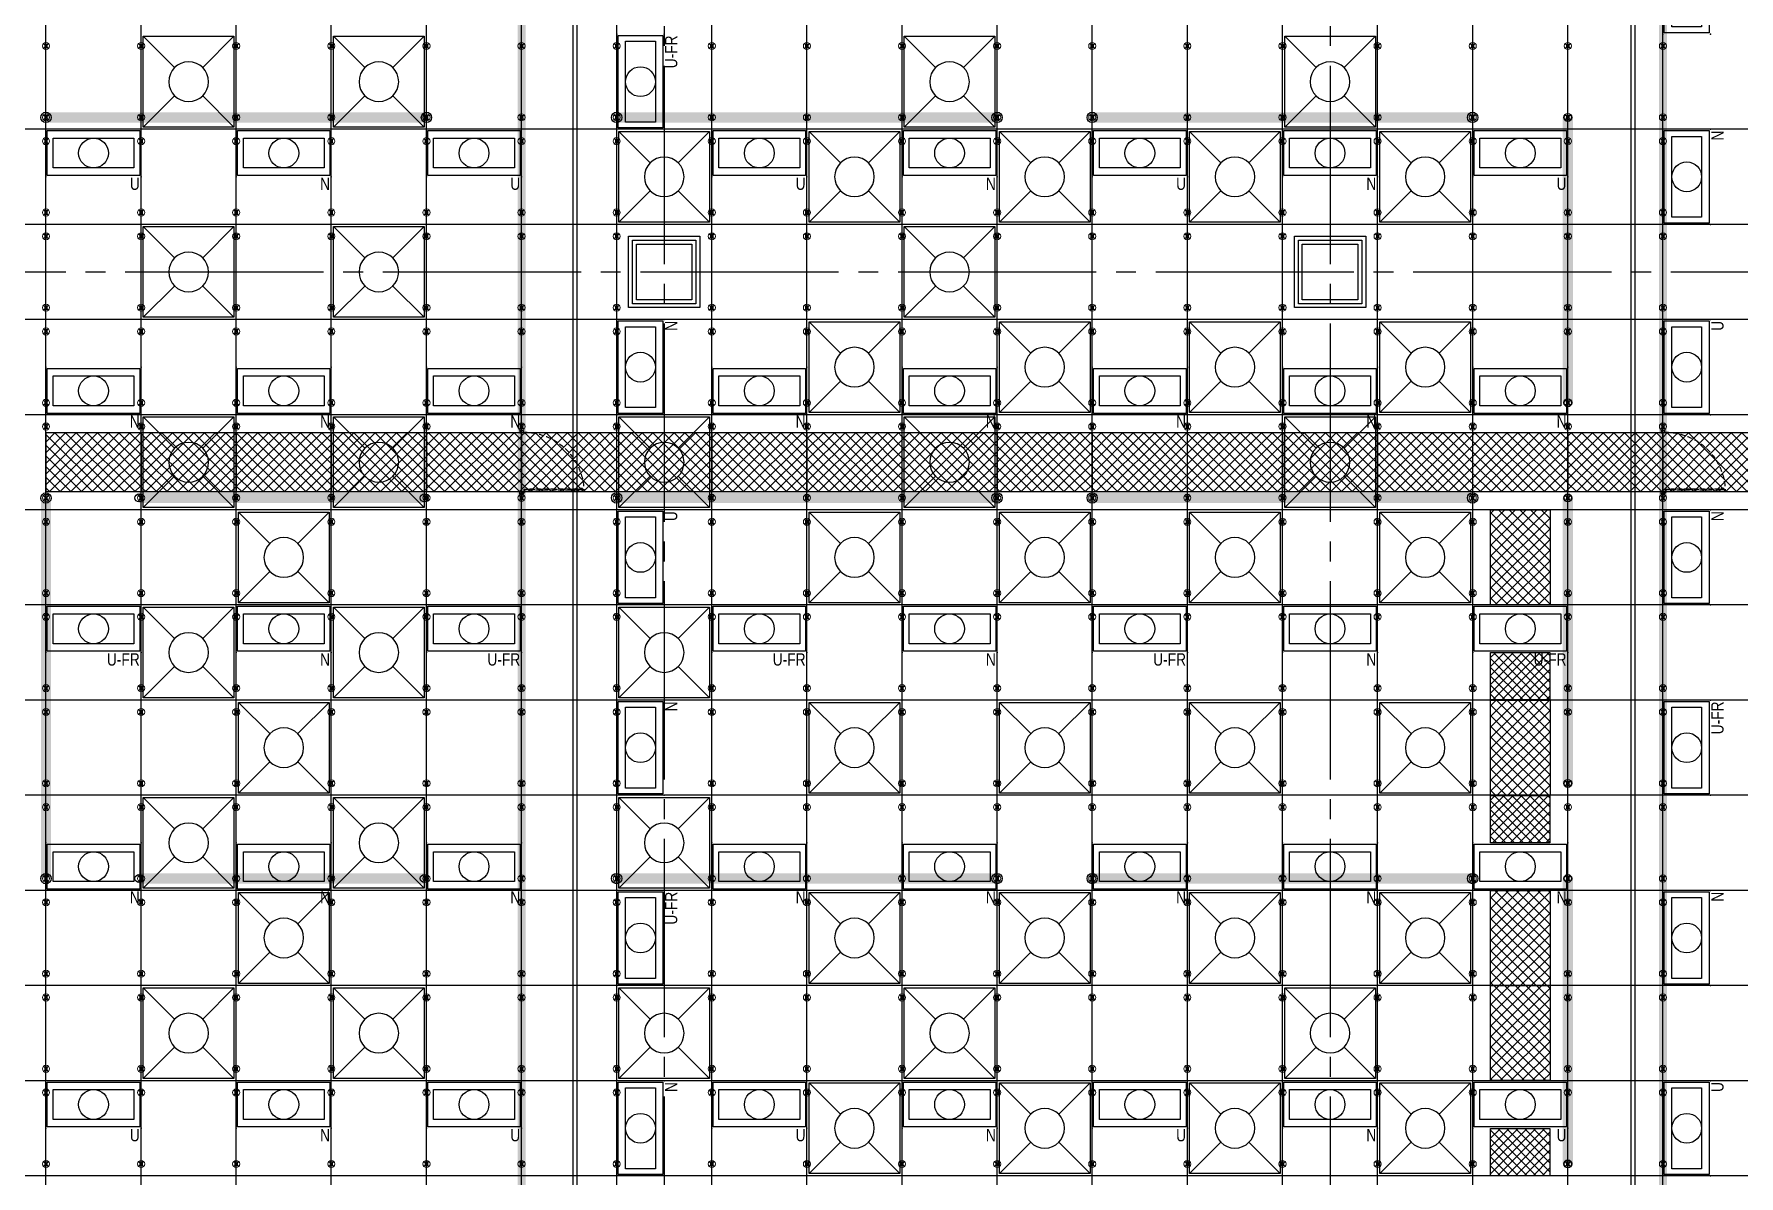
# Model space of a CAD drawing. Extents: x -17313 to 41501, y -1010 to 11880.
# Drawn here: x 4365 to 6516, y 3360 to 4800 of the extents above; entities that cross this region are included whole.
import ezdxf
from ezdxf.enums import TextEntityAlignment as Align

# ---------------------------------------------------------------- set-up
doc = ezdxf.new("R2010")
doc.units = 0
doc.header["$LTSCALE"] = 100
doc.linetypes.add('188K-SM-07-F15-ARCH-CATW-Y2257103$0$DASHED', pattern=[19.05, 12.7, -6.35])
doc.linetypes.add('X-S-FAB-L10$0$COL-CEN-LIN', pattern=[3.25, 2.5, -0.25, 0.25, -0.25])
for name, color, linetype in [('0-xref', 8, 'Continuous'), ('188K-SM-03-F10-ARCH-CEIL-Y2257103$0$K-CEIL-4.2', 8, 'Continuous'), ('188K-SM-03-F10-ARCH-CEIL-Y2257103$0$K-CEIL-4.2-AREA', 8, 'Continuous'), ('188K-SM-03-F10-ARCH-PA-Y2257103$0$K-P1S-4.2-單抗', 53, 'Continuous'), ('188K-SM-03-F10-ARCH-PA-Y2257103$0$K-P2D-4.2-雙抗', 53, 'Continuous'), ('188K-SM-06-F10-ELEC-LIGHT-Y2257103$0$E-LIGHT(W)-N', 253, 'Continuous'), ('188K-SM-06-F10-ELEC-LIGHT-Y2257103$0$E-LIGHT(W)-U FR', 253, 'Continuous'), ('188K-SM-06-F10-ELEC-LIGHT-Y2257103$0$E-LIGHT(W)-U XLPE', 253, 'Continuous'), ('188K-SM-06-F10-HVAC-FFU-Y2257103$0$AC-FFU-ULPA', 254, 'Continuous'), ('188K-SM-07-F15-ARCH-CATW-Y2257103$0$K-Divider 上-2.7', 80, 'Continuous'), ('188K-SM-07-F15-ARCH-CATW-Y2257103$0$K-DOOR-天板上方', 150, '188K-SM-07-F15-ARCH-CATW-Y2257103$0$DASHED'), ('188K-SM-07-F15-ARCH-CATW-Y2257103$0$K-安全母索', 6, 'Continuous'), ('188K-SM-07-F15-ARCH-CATW-Y2257103$0$K-貓道板-主走道', 171, 'Continuous'), ('188K-SM-07-F15-ARCH-CATW-Y2257103$0$K-貓道板-主走道VS燈具', 171, 'Continuous'), ('X-S-FAB-L10$0$0-DIM-TXT', 8, 'Continuous'), ('X-S-FAB-L10$0$BLOCK', 8, 'Continuous'), ('X-S-FAB-L10$0$CCL', 8, 'X-S-FAB-L10$0$COL-CEN-LIN'), ('X-S-FAB-L10$0$COL-S', 8, 'Continuous')]:
    doc.layers.add(name, color=color, linetype=linetype)
doc.layers.add('188K-SM-03-F10-ARCH-CEIL-Y2257103$0$K-吊點-標準', color=8, linetype='Continuous', lineweight=9)
doc.layers.add('188K-SM-06-F10-ELEC-LIGHT-Y2257103$0$Defpoints-CAS', color=253, linetype='Continuous', plot=False)
doc.styles.add('188K-SM-06-F10-ELEC-LIGHT-Y2257103$0$Standard', font='arial.ttf')
doc.styles.add('X-S-FAB-L10$0$CHINA', font='simplex.shx', dxfattribs={"width": 0.75, "bigfont": 'chineset.shx'})
doc.styles.add('X-S-FAB-L10$0$Standard', font='', dxfattribs={"width": 0.8})
doc.styles.add('X-S-FAB-L10$0$TG_NOTE_TEXT', font='simplex.shx', dxfattribs={"width": 0.75, "bigfont": 'chineset.shx'})
doc.styles.get('X-S-FAB-L10$0$Standard').set_extended_font_data('Microsoft JhengHei')

# ---------------------------------------------------------------- blocks, each defined once
blk = doc.blocks.new('X-S-FAB-L10$0$FAB2-L05')
at = {"layer": 'X-S-FAB-L10$0$CCL'}
for p, q in [((-21000, 11005), (-21000, 0)), ((-20160, 11005), (-20160, 0)), ((-26880, 5220), (1210, 5220))]:
    blk.add_line(p, q, dxfattribs=at)
at = {"layer": 'X-S-FAB-L10$0$COL-S'}
for points in [[(-21035, 5255), (-20965, 5255), (-20965, 5185), (-21035, 5185)], [(-20195, 5255), (-20125, 5255), (-20125, 5185), (-20195, 5185)]]:
    blk.add_lwpolyline(points, close=True, dxfattribs=at)
blk = doc.blocks.new('X-S-FAB-L10')
at = {"layer": 'X-S-FAB-L10$0$COL-S'}
for p, q in [((5125, 4535), (5195, 4535)), ((5125, 4465), (5125, 4535)), ((5195, 4535), (5195, 4465)), ((5965, 4535), (6035, 4535)), ((5965, 4465), (5965, 4535)), ((6035, 4535), (6035, 4465)), ((5195, 4465), (5125, 4465)), ((6035, 4465), (5965, 4465))]:
    blk.add_line(p, q, dxfattribs=at)
at = {"layer": 'X-S-FAB-L10$0$BLOCK'}
blk.add_blockref('X-S-FAB-L10$0$FAB2-L05', (26160, -720), dxfattribs=at)
at = {"style": 'X-S-FAB-L10$0$TG_NOTE_TEXT', "width": 0.5, "flags": 1}
for p in [(7463.3, 9020), (18268.3, 8649), (11197.8, 4800.2), (16485.8, 4800.2), (25420.3, 2635), (13360, 320, 0), (7463.3, -33.3)]:
    blk.add_attdef('WH', text='', height=20, dxfattribs=at).set_placement(p, align=Align.BOTTOM_LEFT)
at = {"width": 0.5}
for style, p in [('X-S-FAB-L10$0$TG_NOTE_TEXT', (7585, 9020)), ('X-S-FAB-L10$0$TG_NOTE_TEXT', (18390, 8649)), ('X-S-FAB-L10$0$TG_NOTE_TEXT', (11117.5, 4813.5)), ('X-S-FAB-L10$0$TG_NOTE_TEXT', (16607.5, 4813.5)), ('X-S-FAB-L10$0$TG_NOTE_TEXT', (25350, 2635)), ('X-S-FAB-L10$0$Standard', (13129.4, 325, 0)), ('X-S-FAB-L10$0$TG_NOTE_TEXT', (7585, -20))]:
    blk.add_attdef('DESC', text='', height=10, dxfattribs=dict(at, style=style)).set_placement(p, align=Align.BOTTOM_LEFT)
for tag, style, p in [('TYPE', 'X-S-FAB-L10$0$TG_NOTE_TEXT', (7619.3, 9020)), ('NO', 'X-S-FAB-L10$0$TG_NOTE_TEXT', (7650.1, 9020)), ('TYPE', 'X-S-FAB-L10$0$TG_NOTE_TEXT', (18424.2, 8649)), ('NO', 'X-S-FAB-L10$0$TG_NOTE_TEXT', (18455, 8649)), ('NO', 'X-S-FAB-L10$0$TG_NOTE_TEXT', (11088.6, 4813.5)), ('TYPE', 'X-S-FAB-L10$0$TG_NOTE_TEXT', (11151.8, 4813.5)), ('TYPE', 'X-S-FAB-L10$0$TG_NOTE_TEXT', (16641.8, 4813.5)), ('NO', 'X-S-FAB-L10$0$TG_NOTE_TEXT', (16672.6, 4813.5)), ('NO', 'X-S-FAB-L10$0$TG_NOTE_TEXT', (25313, 2635)), ('TYPE', 'X-S-FAB-L10$0$TG_NOTE_TEXT', (25350, 2635)), ('NO', 'X-S-FAB-L10$0$Standard', (13100, 320, 0)), ('TYPE', 'X-S-FAB-L10$0$Standard', (13129.4, 320, 0)), ('TYPE', 'X-S-FAB-L10$0$TG_NOTE_TEXT', (7619.3, -20)), ('NO', 'X-S-FAB-L10$0$TG_NOTE_TEXT', (7650.1, -20))]:
    blk.add_attdef(tag, text='', height=10, dxfattribs=dict(at, style=style)).set_placement(p, align=Align.BOTTOM_RIGHT)
at = {"style": 'X-S-FAB-L10$0$TG_NOTE_TEXT', "width": 0.5, "flags": 1}
for rotation, p in [(180, (43, 7480)), (180, (943, 7480)), (90, (24310, 3717.8)), (270, (17080, 1711.7))]:
    blk.add_attdef('WH', text='', height=20, rotation=rotation, dxfattribs=at).set_placement(p, align=Align.BOTTOM_LEFT)
at = {"width": 0.5}
for rotation, style, p in [(180, 'X-S-FAB-L10$0$Standard', (317.6, 7480)), (180, 'X-S-FAB-L10$0$Standard', (1217.6, 7480)), (90, 'X-S-FAB-L10$0$TG_NOTE_TEXT', (24310, 3647.5)), (270, 'X-S-FAB-L10$0$TG_NOTE_TEXT', (17080, 1605))]:
    blk.add_attdef('DESC', text='', height=10, rotation=rotation, dxfattribs=dict(at, style=style)).set_placement(p, align=Align.BOTTOM_LEFT)
for tag, rotation, style, p in [('TYPE', 180, 'X-S-FAB-L10$0$Standard', (317.6, 7480)), ('NO', 180, 'X-S-FAB-L10$0$Standard', (347, 7480)), ('TYPE', 180, 'X-S-FAB-L10$0$Standard', (1217.6, 7480)), ('NO', 180, 'X-S-FAB-L10$0$Standard', (1247, 7480)), ('TYPE', 90, 'X-S-FAB-L10$0$TG_NOTE_TEXT', (24310, 3647.5)), ('NO', 90, 'X-S-FAB-L10$0$TG_NOTE_TEXT', (24310, 3610.5)), ('TYPE', 270, 'X-S-FAB-L10$0$TG_NOTE_TEXT', (17080, 1605)), ('NO', 270, 'X-S-FAB-L10$0$TG_NOTE_TEXT', (17080, 1573))]:
    blk.add_attdef(tag, text='', height=10, rotation=rotation, dxfattribs=dict(at, style=style)).set_placement(p, align=Align.BOTTOM_RIGHT)
at = {"layer": 'X-S-FAB-L10$0$0-DIM-TXT', "style": 'X-S-FAB-L10$0$CHINA', "width": 0.75}
for p in [(667.4, 7855.1, -2689.4), (22627.4, 6728.8), (25644.7, 6728.8), (24778.8, 5569.1), (1118.3, 4980), (417.8, 4594.6), (23874.8, 4355), (22927.4, 4330.1), (23749.9, 3901.4), (417.8, 3765.2), (1118.3, 3730), (417.8, 3115.8), (536.9, 2227.8), (16909, 1782.7), (888.4, 880.5), (16977.4, 750), (18878.8, 750), (25641.2, 553.2), (21364, 526.9)]:
    blk.add_attdef('HIG', text='', height=80, dxfattribs=at).set_placement(p, align=Align.MIDDLE_LEFT)
blk = doc.blocks.new('188K-SM-03-F10-ARCH-CEIL-Y2257103$0$A$C2CA95053')
h = blk.add_hatch(color=256)
edge = h.paths.add_edge_path()
edge.add_arc((0, 0), 0.5, 0, 360)
for p, q in [((3.2, 3.2), (-3.2, -3.2)), ((3.2, -3.2), (-3.2, 3.2))]:
    blk.add_line(p, q)
blk.add_lwpolyline([(-1.6, 2.5), (-1.6, -2.5), (1.6, -2.5), (1.6, 2.5)], close=True)
for radius in [4.5, 0.5]:
    blk.add_circle((0, 0), radius)
blk = doc.blocks.new('188K-SM-03-F10-ARCH-CEIL-Y2257103$0$天花板吊點-附調整片 - 3_8_螺桿吊架 100 mm 高調整片-V1-1FL')
blk.add_blockref('188K-SM-03-F10-ARCH-CEIL-Y2257103$0$A$C2CA95053', (0, 0))
blk = doc.blocks.new('188K-SM-03-F10-ARCH-CEIL-Y2257103')
at = {"layer": '188K-SM-03-F10-ARCH-CEIL-Y2257103$0$K-CEIL-4.2'}
for p, q in [((4380, 312.7), (4380, 8632.2)), ((4500, 312.7), (4500, 8632.2)), ((4620, 312.7), (4620, 8632.2)), ((4740, 312.7), (4740, 8632.2)), ((4860, 312.7), (4860, 8632.2)), ((4980, 312.7), (4980, 8632.2)), ((5100, 2313.7), (5100, 8632.2)), ((5220, 2313.7), (5220, 8632.2)), ((5340, 2313.7), (5340, 8632.2)), ((5460, 2313.7), (5460, 8632.2)), ((5580, 2313.7), (5580, 8632.2)), ((5700, 2313.7), (5700, 8632.2)), ((5820, 2313.7), (5820, 8632.2)), ((5940, 2313.7), (5940, 8632.2)), ((6060, 2313.7), (6060, 8632.2)), ((6180, 2313.7), (6180, 8632.2)), ((6300, 2313.7), (6300, 8632.2)), ((6420, 312.7), (6420, 8632.2)), ((11027.5, 4680), (1847.7, 4680)), ((11027.5, 4560), (1847.7, 4560)), ((23467.2, 4440), (1847.7, 4440)), ((23467.2, 4320), (1847.7, 4320)), ((23467.2, 4200), (1847.7, 4200)), ((23467.2, 4080), (1847.7, 4080)), ((23467.2, 3960), (1847.7, 3960)), ((23467.2, 3840), (1847.7, 3840)), ((23467.2, 3720), (1847.7, 3720)), ((23467.2, 3600), (1847.7, 3600)), ((24297.2, 3480), (1850, 3480)), ((24297.2, 3360), (1847.7, 3360))]:
    blk.add_line(p, q, dxfattribs=at)
at = {"layer": '188K-SM-03-F10-ARCH-CEIL-Y2257103$0$K-CEIL-4.2-AREA'}
for points in [[(5125, 4535), (5195, 4535), (5195, 4465), (5125, 4465)], [(5965, 4535), (6035, 4535), (6035, 4465), (5965, 4465)]]:
    blk.add_lwpolyline(points, close=True, dxfattribs=at)
at = {"layer": '188K-SM-03-F10-ARCH-CEIL-Y2257103$0$K-吊點-標準', "color": 170, "lineweight": 18, "rotation": 179.9999999999997}
for p in [(4380, 4785), (4500, 4785), (4620, 4785), (4740, 4785), (4860, 4785), (4980, 4785), (5100, 4785), (5220, 4785), (5340, 4785), (5460, 4785), (5580, 4785), (5700, 4785), (5820, 4785), (5940, 4785), (6060, 4785), (6180, 4785), (6300, 4785), (6420, 4785), (4380, 4695), (4500, 4695), (4620, 4695), (4740, 4695), (4860, 4695), (4980, 4695), (5100, 4695), (5220, 4695), (5340, 4695), (5460, 4695), (5580, 4695), (5700, 4695), (5820, 4695), (5940, 4695), (6060, 4695), (6180, 4695), (6300, 4695), (6420, 4695), (4380, 4665), (4500, 4665), (4620, 4665), (4740, 4665), (4860, 4665), (4980, 4665), (5100, 4665), (5220, 4665), (5340, 4665), (5460, 4665), (5580, 4665), (5700, 4665), (5820, 4665), (5940, 4665), (6060, 4665), (6180, 4665), (6300, 4665), (6420, 4665), (4380, 4575), (4500, 4575), (4620, 4575), (4740, 4575), (4860, 4575), (4980, 4575), (5100, 4575), (5220, 4575), (5340, 4575), (5460, 4575), (5580, 4575), (5700, 4575), (5820, 4575), (5940, 4575), (6060, 4575), (6180, 4575), (6300, 4575), (6420, 4575), (4380, 4545), (4500, 4545), (4620, 4545), (4740, 4545), (4860, 4545), (4980, 4545), (5100, 4545), (5220, 4545), (5340, 4545), (5460, 4545), (5580, 4545), (5700, 4545), (5820, 4545), (5940, 4545), (6060, 4545), (6180, 4545), (6300, 4545), (6420, 4545), (4380, 4455), (4500, 4455), (4620, 4455), (4740, 4455), (4860, 4455), (4980, 4455), (5100, 4455), (5220, 4455), (5340, 4455), (5460, 4455), (5580, 4455), (5700, 4455), (5820, 4455), (5940, 4455), (6060, 4455), (6180, 4455), (6300, 4455), (6420, 4455), (4380, 4425), (4500, 4425), (4620, 4425), (4740, 4425), (4860, 4425), (4980, 4425), (5100, 4425), (5220, 4425), (5340, 4425), (5460, 4425), (5580, 4425), (5700, 4425), (5820, 4425), (5940, 4425), (6060, 4425), (6180, 4425), (6300, 4425), (6420, 4425), (4380, 4335), (4500, 4335), (4620, 4335), (4740, 4335), (4860, 4335), (4980, 4335), (5100, 4335), (5220, 4335), (5340, 4335), (5460, 4335), (5580, 4335), (5700, 4335), (5820, 4335), (5940, 4335), (6060, 4335), (6180, 4335), (6300, 4335), (6420, 4335), (4380, 4305), (4500, 4305), (4620, 4305), (4740, 4305), (4860, 4305), (4980, 4305), (5100, 4305), (5220, 4305), (5340, 4305), (5460, 4305), (5580, 4305), (5700, 4305), (5820, 4305), (5940, 4305), (6060, 4305), (6180, 4305), (6300, 4305), (6420, 4305), (4380, 4215), (4500, 4215), (4620, 4215), (4740, 4215), (4860, 4215), (4980, 4215), (5100, 4215), (5220, 4215), (5340, 4215), (5460, 4215), (5580, 4215), (5700, 4215), (5820, 4215), (5940, 4215), (6060, 4215), (6180, 4215), (6300, 4215), (6420, 4215), (4380, 4185), (4500, 4185), (4620, 4185), (4740, 4185), (4860, 4185), (4980, 4185), (5100, 4185), (5220, 4185), (5340, 4185), (5460, 4185), (5580, 4185), (5700, 4185), (5820, 4185), (5940, 4185), (6060, 4185), (6180, 4185), (6300, 4185), (6420, 4185), (4380, 4095), (4500, 4095), (4620, 4095), (4740, 4095), (4860, 4095), (4980, 4095), (5100, 4095), (5220, 4095), (5340, 4095), (5460, 4095), (5580, 4095), (5700, 4095), (5820, 4095), (5940, 4095), (6060, 4095), (6180, 4095), (6300, 4095), (6420, 4095), (4380, 4065), (4500, 4065), (4620, 4065), (4740, 4065), (4860, 4065), (4980, 4065), (5100, 4065), (5220, 4065), (5340, 4065), (5460, 4065), (5580, 4065), (5700, 4065), (5820, 4065), (5940, 4065), (6060, 4065), (6180, 4065), (6300, 4065), (6420, 4065), (4380, 3975), (4500, 3975), (4620, 3975), (4740, 3975), (4860, 3975), (4980, 3975), (5100, 3975), (5220, 3975), (5340, 3975), (5460, 3975), (5580, 3975), (5700, 3975), (5820, 3975), (5940, 3975), (6060, 3975), (6180, 3975), (6300, 3975), (6420, 3975), (4380, 3945), (4500, 3945), (4620, 3945), (4740, 3945), (4860, 3945), (4980, 3945), (5100, 3945), (5220, 3945), (5340, 3945), (5460, 3945), (5580, 3945), (5700, 3945), (5820, 3945), (5940, 3945), (6060, 3945), (6180, 3945), (6300, 3945), (6420, 3945), (4380, 3855), (4500, 3855), (4620, 3855), (4740, 3855), (4860, 3855), (4980, 3855), (5100, 3855), (5220, 3855), (5340, 3855), (5460, 3855), (5580, 3855), (5700, 3855), (5820, 3855), (5940, 3855), (6060, 3855), (6180, 3855), (6300, 3855), (6420, 3855), (4380, 3825), (4500, 3825), (4620, 3825), (4740, 3825), (4860, 3825), (4980, 3825), (5100, 3825), (5220, 3825), (5340, 3825), (5460, 3825), (5580, 3825), (5700, 3825), (5820, 3825), (5940, 3825), (6060, 3825), (6180, 3825), (6300, 3825), (6420, 3825), (4380, 3735), (4500, 3735), (4620, 3735), (4740, 3735), (4860, 3735), (4980, 3735), (5100, 3735), (5220, 3735), (5340, 3735), (5460, 3735), (5580, 3735), (5700, 3735), (5820, 3735), (5940, 3735), (6060, 3735), (6180, 3735), (6300, 3735), (6420, 3735), (4380, 3705), (4500, 3705), (4620, 3705), (4740, 3705), (4860, 3705), (4980, 3705), (5100, 3705), (5220, 3705), (5340, 3705), (5460, 3705), (5580, 3705), (5700, 3705), (5820, 3705), (5940, 3705), (6060, 3705), (6180, 3705), (6300, 3705), (6420, 3705), (4380, 3615), (4500, 3615), (4620, 3615), (4740, 3615), (4860, 3615), (4980, 3615), (5100, 3615), (5220, 3615), (5340, 3615), (5460, 3615), (5580, 3615), (5700, 3615), (5820, 3615), (5940, 3615), (6060, 3615), (6180, 3615), (6300, 3615), (6420, 3615), (4380, 3585), (4500, 3585), (4620, 3585), (4740, 3585), (4860, 3585), (4980, 3585), (5100, 3585), (5220, 3585), (5340, 3585), (5460, 3585), (5580, 3585), (5700, 3585), (5820, 3585), (5940, 3585), (6060, 3585), (6180, 3585), (6300, 3585), (6420, 3585), (4380, 3495), (4500, 3495), (4620, 3495), (4740, 3495), (4860, 3495), (4980, 3495), (5100, 3495), (5220, 3495), (5340, 3495), (5460, 3495), (5580, 3495), (5700, 3495), (5820, 3495), (5940, 3495), (6060, 3495), (6180, 3495), (6300, 3495), (6420, 3495), (4380, 3465), (4500, 3465), (4620, 3465), (4740, 3465), (4860, 3465), (4980, 3465), (5100, 3465), (5220, 3465), (5340, 3465), (5460, 3465), (5580, 3465), (5700, 3465), (5820, 3465), (5940, 3465), (6060, 3465), (6180, 3465), (6300, 3465), (6420, 3465), (4380, 3375), (4500, 3375), (4620, 3375), (4740, 3375), (4860, 3375), (4980, 3375), (5100, 3375), (5220, 3375), (5340, 3375), (5460, 3375), (5580, 3375), (5700, 3375), (5820, 3375), (5940, 3375), (6060, 3375), (6180, 3375), (6300, 3375), (6420, 3375)]:
    blk.add_blockref('188K-SM-03-F10-ARCH-CEIL-Y2257103$0$天花板吊點-附調整片 - 3_8_螺桿吊架 100 mm 高調整片-V1-1FL', p, dxfattribs=at)
blk = doc.blocks.new('188K-SM-06-F10-HVAC-FFU-Y2257103$0$H-FU-U-12x12')
for p, q in [((423, 777), (28, 1172)), ((777, 777), (1172, 1172)), ((28, 28), (423, 423)), ((1172, 28), (777, 423))]:
    blk.add_line(p, q)
blk.add_lwpolyline([(1172, 28), (1172, 1172), (28, 1172), (28, 28)], close=True)
blk.add_circle((600, 600), 250)
blk = doc.blocks.new('188K-SM-06-F10-HVAC-FFU-Y2257103')
at = {"layer": '188K-SM-06-F10-HVAC-FFU-Y2257103$0$AC-FFU-ULPA', "xscale": -0.09999999999999432, "yscale": 0.09999999999999432, "zscale": 0.09999999999999432}
for p in [(4620, 4680), (4860, 4680), (5580, 4680), (6060, 4680), (5220, 4560), (5460, 4560), (5700, 4560), (5940, 4560), (6180, 4560), (4620, 4440), (4860, 4440), (5580, 4440), (5460, 4320), (5700, 4320), (5940, 4320), (6180, 4320), (4620, 4200), (4860, 4200), (5220, 4200), (5580, 4200), (6060, 4200), (4740, 4080), (5460, 4080), (5700, 4080), (5940, 4080), (6180, 4080), (4620, 3960), (4860, 3960), (5220, 3960), (4740, 3840), (5460, 3840), (5700, 3840), (5940, 3840), (6180, 3840), (4620, 3720), (4860, 3720), (5220, 3720), (4740, 3600), (5460, 3600), (5700, 3600), (5940, 3600), (6180, 3600), (4620, 3480), (4860, 3480), (5220, 3480), (5580, 3480), (6060, 3480), (5460, 3360), (5700, 3360), (5940, 3360), (6180, 3360)]:
    blk.add_blockref('188K-SM-06-F10-HVAC-FFU-Y2257103$0$H-FU-U-12x12', p, dxfattribs=at)
blk = doc.blocks.new('*U279')
for points in [[(-58.3, -28.3), (-58.3, 28.3), (58.3, 28.3), (58.3, -28.3)], [(-51, -18.8), (-51, 18.8), (51, 18.8), (51, -18.8)]]:
    blk.add_lwpolyline(points, close=True)
blk.add_circle((0, 0), 18.8)
at = {"layer": '188K-SM-06-F10-ELEC-LIGHT-Y2257103$0$Defpoints-CAS'}
for p in [(-60, 30), (60, 30), (-60, -30), (60, -30)]:
    blk.add_point(p, dxfattribs=at)
at = {"style": '188K-SM-06-F10-ELEC-LIGHT-Y2257103$0$Standard', "width": 0.8}
blk.add_text('U-FR', height=15.53, dxfattribs=at).set_placement((58.3, -38.7), align=Align.MIDDLE_RIGHT)
blk = doc.blocks.new('*U277')
for points in [[(-58.3, -28.3), (-58.3, 28.3), (58.3, 28.3), (58.3, -28.3)], [(-51, -18.8), (-51, 18.8), (51, 18.8), (51, -18.8)]]:
    blk.add_lwpolyline(points, close=True)
blk.add_circle((0, 0), 18.8)
at = {"layer": '188K-SM-06-F10-ELEC-LIGHT-Y2257103$0$Defpoints-CAS'}
for p in [(-60, 30), (60, 30), (-60, -30), (60, -30)]:
    blk.add_point(p, dxfattribs=at)
at = {"style": '188K-SM-06-F10-ELEC-LIGHT-Y2257103$0$Standard', "width": 0.8}
blk.add_text('N', height=15.5, dxfattribs=at).set_placement((58.3, -38.7), align=Align.MIDDLE_RIGHT)
blk = doc.blocks.new('*U278')
for points in [[(-58.3, -28.3), (-58.3, 28.3), (58.3, 28.3), (58.3, -28.3)], [(-51, -18.8), (-51, 18.8), (51, 18.8), (51, -18.8)]]:
    blk.add_lwpolyline(points, close=True)
blk.add_circle((0, 0), 18.8)
at = {"layer": '188K-SM-06-F10-ELEC-LIGHT-Y2257103$0$Defpoints-CAS'}
for p in [(-60, 30), (60, 30), (-60, -30), (60, -30)]:
    blk.add_point(p, dxfattribs=at)
at = {"style": '188K-SM-06-F10-ELEC-LIGHT-Y2257103$0$Standard', "width": 0.8}
blk.add_text('U', height=15.5, dxfattribs=at).set_placement((58.3, -38.7), align=Align.MIDDLE_RIGHT)
blk = doc.blocks.new('*U267')
for points in [[(-58.3, -28.3), (-58.3, 28.3), (58.3, 28.3), (58.3, -28.3)], [(-51, -18.8), (-51, 18.8), (51, 18.8), (51, -18.8)]]:
    blk.add_lwpolyline(points, close=True)
blk.add_circle((0, 0), 18.8)
at = {"layer": '188K-SM-06-F10-ELEC-LIGHT-Y2257103$0$Defpoints-CAS'}
for p in [(-60, 30), (60, 30), (-60, -30), (60, -30)]:
    blk.add_point(p, dxfattribs=at)
at = {"style": '188K-SM-06-F10-ELEC-LIGHT-Y2257103$0$Standard', "width": 0.8}
blk.add_text('N', height=15.5, dxfattribs=at).set_placement((58.3, -38.7), align=Align.MIDDLE_RIGHT)
blk = doc.blocks.new('*U266')
for points in [[(-58.3, -28.3), (-58.3, 28.3), (58.3, 28.3), (58.3, -28.3)], [(-51, -18.8), (-51, 18.8), (51, 18.8), (51, -18.8)]]:
    blk.add_lwpolyline(points, close=True)
blk.add_circle((0, 0), 18.8)
at = {"layer": '188K-SM-06-F10-ELEC-LIGHT-Y2257103$0$Defpoints-CAS'}
for p in [(-60, 30), (60, 30), (-60, -30), (60, -30)]:
    blk.add_point(p, dxfattribs=at)
at = {"style": '188K-SM-06-F10-ELEC-LIGHT-Y2257103$0$Standard', "width": 0.8}
blk.add_text('U', height=15.5, dxfattribs=at).set_placement((58.3, -38.7), align=Align.MIDDLE_RIGHT)
blk = doc.blocks.new('*U258')
for points in [[(-58.3, -28.3), (-58.3, 28.3), (58.3, 28.3), (58.3, -28.3)], [(-51, -18.8), (-51, 18.8), (51, 18.8), (51, -18.8)]]:
    blk.add_lwpolyline(points, close=True)
blk.add_circle((0, 0), 18.8)
at = {"layer": '188K-SM-06-F10-ELEC-LIGHT-Y2257103$0$Defpoints-CAS'}
for p in [(-60, 30), (60, 30), (-60, -30), (60, -30)]:
    blk.add_point(p, dxfattribs=at)
at = {"style": '188K-SM-06-F10-ELEC-LIGHT-Y2257103$0$Standard', "width": 0.8}
blk.add_text('U-FR', height=15.53, dxfattribs=at).set_placement((58.3, -38.7), align=Align.MIDDLE_RIGHT)
blk = doc.blocks.new('188K-SM-06-F10-ELEC-LIGHT-Y2257103')
at = {"layer": '188K-SM-06-F10-ELEC-LIGHT-Y2257103$0$E-LIGHT(W)-N'}
for p in [(4680, 4650), (5520, 4650), (6000, 4650), (4440, 4350), (4680, 4350), (4920, 4350), (5280, 4350), (5520, 4350), (5760, 4350), (6000, 4350), (6240, 4350), (4680, 4050), (5520, 4050), (6000, 4050), (4440, 3750), (4680, 3750), (4920, 3750), (5280, 3750), (5520, 3750), (5760, 3750), (6000, 3750), (6240, 3750), (4680, 3450), (5520, 3450), (6000, 3450)]:
    blk.add_blockref('*U267', p, dxfattribs=at)
at = {"layer": '188K-SM-06-F10-ELEC-LIGHT-Y2257103$0$E-LIGHT(W)-N', "rotation": 90}
for p in [(6450, 4620), (5130, 4380), (6450, 4140), (5130, 3900), (6450, 3660), (5130, 3420)]:
    blk.add_blockref('*U277', p, dxfattribs=at)
at = {"layer": '188K-SM-06-F10-ELEC-LIGHT-Y2257103$0$E-LIGHT(W)-U FR', "rotation": 90}
for p in [(6450, 4860), (5130, 4740), (6450, 3900), (5130, 3660)]:
    blk.add_blockref('*U279', p, dxfattribs=at)
at = {"layer": '188K-SM-06-F10-ELEC-LIGHT-Y2257103$0$E-LIGHT(W)-U FR'}
for p in [(4440, 4050), (4920, 4050), (5280, 4050), (5760, 4050), (6240, 4050)]:
    blk.add_blockref('*U258', p, dxfattribs=at)
at = {"layer": '188K-SM-06-F10-ELEC-LIGHT-Y2257103$0$E-LIGHT(W)-U XLPE'}
for p in [(4440, 4650), (4920, 4650), (5280, 4650), (5760, 4650), (6240, 4650), (4440, 3450), (4920, 3450), (5280, 3450), (5760, 3450), (6240, 3450)]:
    blk.add_blockref('*U266', p, dxfattribs=at)
at = {"layer": '188K-SM-06-F10-ELEC-LIGHT-Y2257103$0$E-LIGHT(W)-U XLPE', "rotation": 90}
for p in [(6450, 4380), (5130, 4140), (6450, 3420)]:
    blk.add_blockref('*U278', p, dxfattribs=at)
blk = doc.blocks.new('188K-SM-03-F10-ARCH-PA-Y2257103')
at = {"layer": '188K-SM-03-F10-ARCH-PA-Y2257103$0$K-P1S-4.2-單抗'}
for points in [[(5115, 4545), (5205, 4545), (5205, 4455), (5115, 4455)], [(5120, 4540), (5200, 4540), (5200, 4460), (5120, 4460)], [(5955, 4545), (6045, 4545), (6045, 4455), (5955, 4455)], [(5960, 4540), (6040, 4540), (6040, 4460), (5960, 4460)]]:
    blk.add_lwpolyline(points, close=True, dxfattribs=at)
at = {"layer": '188K-SM-03-F10-ARCH-PA-Y2257103$0$K-P2D-4.2-雙抗'}
for p, q in [((5045, 2106), (5045, 8295)), ((5045, 2106), (5045, 8295)), ((5045, 2106), (5045, 8295)), ((5050, 2106), (5050, 8295)), ((5050, 2106), (5050, 8295)), ((5050, 2106), (5050, 8295)), ((6380, 2106), (6380, 8295)), ((6380, 2106), (6380, 8295)), ((6380, 2106), (6380, 8295)), ((6385, 2106), (6385, 8295)), ((6385, 2106), (6385, 8295)), ((6385, 2106), (6385, 8295))]:
    blk.add_line(p, q, dxfattribs=at)
blk = doc.blocks.new('188K-SM-07-F15-ARCH-CATW-Y2257103$0$貓道板-749x1196.5(主走道)')
h = blk.add_hatch()
h.set_pattern_fill('ANSI37', color=256, scale=30)
h.set_pattern_definition([(45, (0.75, 3e-16), (-67.352, 67.352), []), (135, (0.75, 3e-16), (-67.352, -67.352), [])])
h.paths.add_polyline_path([(-1199, 0), (-1199, 750), (-1, 750), (-1, 0)])
blk.add_lwpolyline([(-1199, 0), (-1199, 750), (-1, 750), (-1, 0)], close=True)
blk = doc.blocks.new('188K-SM-07-F15-ARCH-CATW-Y2257103$0$貓道板-749x596.5(主走道VS燈具)')
h = blk.add_hatch()
h.set_pattern_fill('ANSI37', color=256, scale=25)
h.paths.add_polyline_path([(-598.25, 0), (-598.25, 749), (-1.75, 749), (-1.75, 0)])
blk.add_lwpolyline([(-598.25, 0), (-598.25, 749), (-1.75, 749), (-1.75, 0)], close=True)
blk = doc.blocks.new('188K-SM-07-F15-ARCH-CATW-Y2257103$0$XFAP10$0$GAD2205')
blk.add_lwpolyline([(0, 1), (0, 1), (-18, 1, -0.414214), (-18, 2), (-18, 3, -0.414214), (-18, 3), (-14, 3, 0.414214), (-13, 4), (-13, 4, 0.414214), (-14, 4), (-18, 4, -0.414214), (-18, 5), (-18, 12, -0.414214), (-18, 12), (-18, 12, 0.414214), (-18, 12), (-18, 14, 0.72636), (-19, 14), (-19, 13, 0.158507), (-19, 13), (-19, 0, 0.414214), (-19, 0), (19, 0, 0.414214), (19, 0), (19, 13, 0.158507), (19, 13), (19, 14, 0.72636), (18, 14), (18, 12, 0.414214), (18, 12, -0.414214), (18, 12), (18, 5, -0.414214), (18, 4), (14, 4, 0.414214), (13, 4), (13, 4, 0.414214), (14, 3), (18, 3, -0.414214), (18, 3), (18, 2, -0.414214), (18, 1), (0, 1)], format="xyb", close=True)
blk = doc.blocks.new('188K-SM-07-F15-ARCH-CATW-Y2257103$0$單鋼板門-80x150')
at = {"linetype": '188K-SM-07-F15-ARCH-CATW-Y2257103$0$DASHED', "ltscale": 0.005}
for p, q in [((-80, -1.9), (-80, 2)), ((-79.7, 2.4), (-78, 2.4)), ((-78, 2.4), (-76.9, 1.7)), ((-77.9, 1.1), (-77.9, -2.1)), ((-77.4, 1.1), (-77.9, 1.1)), ((-77.5, 1.3), (-77.5, 1.2)), ((-77, 1.3), (-77.5, 1.3)), ((-77.5, 1.2), (-77.4, 1.2)), ((-77.1, 1.2), (-77, 1.2)), ((-76.9, 1.1), (-77.1, 1.1)), ((-77, 1.2), (-77, 1.3)), ((-76.9, 1.5), (-76.9, 1.2)), ((-2, 2.4), (-3.1, 1.7)), ((-3.1, 1.5), (-3.1, 1.2)), ((-3.1, 1.1), (-2.9, 1.1)), ((-3, 1.2), (-3, 1.3)), ((-3, 1.3), (-2.5, 1.3)), ((-2.9, 1.2), (-3, 1.2)), ((-2.5, 1.2), (-2.6, 1.2)), ((-2.6, 1.1), (-2.1, 1.1)), ((-2.5, 1.3), (-2.5, 1.2)), ((-2.1, 1.1), (-2.1, -2.1)), ((-0.3, 2.4), (-2, 2.4)), ((0, -1.9), (0, 2)), ((-78, -2.2), (-79.7, -2.2)), ((-6, -10.3), (-5.9, -10.3)), ((-6, -71.3), (-6, -10.3)), ((-5.9, -10.3), (-5.9, -71.3)), ((-3.5, -71.3), (-3.5, -10.3)), ((-3.5, -10.3), (-3.5, -10.3)), ((-3.5, -10.3), (-3.5, -71.3)), ((-2, -2.2), (-0.3, -2.2)), ((-6.7, -73.3), (-6.1, -73.3)), ((-6.7, -76.8), (-6.7, -73.3)), ((-6.1, -76.8), (-6.7, -76.8)), ((-6.1, -73.3), (-6.1, -76.8)), ((-5.9, -71.3), (-6, -71.3)), ((-3.5, -71.3), (-3.5, -71.3))]:
    blk.add_line(p, q, dxfattribs=at)
for points in [[(-2.3, 0.5), (-2.3, -2.8), (-2.1, -2.8), (-2.1, 0.5)], [(-6.1, -3.1), (-6.1, -10), (-3.3, -10), (-3.3, -3.1)], [(-5.9, -3.5), (-2.8, -3.5), (-2.8, -3.3), (-5.9, -3.3)], [(-6.1, -71.5), (-6.1, -78.6), (-3.3, -78.6), (-3.3, -71.5)], [(-3.3, -73.3), (-3.3, -76.8), (-2.8, -76.8), (-2.8, -73.3)]]:
    blk.add_lwpolyline(points, close=True, dxfattribs=at)
blk.add_lwpolyline([(-3.4, -71.6), (-3.4, -70.7, 0.158507), (-3.4, -70.7), (-3.4, -70.6, 0.72636), (-3.5, -70.7), (-3.5, -70.8, 0.414214), (-3.5, -70.8, -0.414214), (-3.4, -70.8), (-3.4, -71.3, -0.414214), (-3.5, -71.3), (-3.8, -71.3, 0.414214), (-3.8, -71.3), (-3.8, -71.4, 0.414214), (-3.8, -71.4), (-3.5, -71.4, -0.414214), (-3.4, -71.4), (-3.4, -71.5, -0.414214), (-3.5, -71.5), (-4.7, -71.5), (-4.7, -71.5), (-4.7, -71.5), (-6, -71.5, -0.414214), (-6, -71.5), (-6, -71.4, -0.414214), (-6, -71.4), (-5.7, -71.4, 0.414214), (-5.7, -71.4), (-5.7, -71.3, 0.414214), (-5.7, -71.3), (-6, -71.3, -0.414214), (-6, -71.3), (-6, -70.8, -0.414214), (-6, -70.8), (-6, -70.8, 0.414214), (-6, -70.8), (-6, -70.7, 0.72636), (-6, -70.6), (-6.1, -70.7, 0.158507), (-6.1, -70.7), (-6.1, -71.6, 0.414214), (-6, -71.6), (-3.4, -71.6, 0.414214)], format="xyb", close=True, dxfattribs=at)
blk.add_arc((-2.5, -3.1), 75.4, 180.0081, 266.8107, dxfattribs=at)
for centre, major_axis, start_param, end_param in [((-79.7, 2), (-0.246, 0.246), -0.785398, 0.785398), ((-77.4, 1.2), (-0.0246, 0.0246), 2.356194, 5.497787), ((-77.1, 1.2), (-0.0246, 0.0246), -0.785398, 2.356194), ((-77.1, 1.5), (0.148, 0.148), -0.785398, 0.120903), ((-76.9, 1.2), (0.0246, 0.0246), -2.356194, -0.785398), ((-2.9, 1.5), (-0.148, 0.148), 6.162283, 7.068583), ((-3.1, 1.2), (-0.0246, 0.0246), 7.068583, 8.63938), ((-2.9, 1.2), (0.0246, 0.0246), 3.926991, 7.068583), ((-2.6, 1.2), (0.0246, 0.0246), 0.785398, 3.926991), ((-0.3, 2), (0.246, 0.246), 5.497787, 7.068583), ((-79.7, -1.9), (0.246, 0.246), 2.356194, 3.926991), ((-78, -2.1), (0.0738, 0.0738), -2.356194, -0.785398), ((-2, -2.1), (-0.0738, 0.0738), 7.068583, 8.63938), ((-0.3, -1.9), (-0.246, 0.246), 2.356194, 3.926991)]:
    blk.add_ellipse(centre, major_axis=major_axis, ratio=1, start_param=start_param, end_param=end_param, dxfattribs=at)
at = {"linetype": '188K-SM-07-F15-ARCH-CATW-Y2257103$0$DASHED', "ltscale": 0.005, "extrusion": (0, 0, -1)}
blk.add_ellipse((-2.4, -3.2), major_axis=(0.344, -0.344), ratio=1, start_param=5.497787, end_param=11.780972, dxfattribs=at)
at = {"linetype": '188K-SM-07-F15-ARCH-CATW-Y2257103$0$DASHED', "ltscale": 0.005, "xscale": 0.06956521739535357, "yscale": 0.06956521739535357, "zscale": 0.06956521739535357, "rotation": 180}
blk.add_blockref('188K-SM-07-F15-ARCH-CATW-Y2257103$0$XFAP10$0$GAD2205', (-4.7, -10), dxfattribs=at)
blk = doc.blocks.new('188K-SM-07-F15-ARCH-CATW-Y2257103$0$母索-4.8')
at = {"const_width": 13}
blk.add_lwpolyline([(0, 0), (480, 0)], dxfattribs=at)
for centre in [(0, 0), (480, 0)]:
    blk.add_circle(centre, 6.5)
blk = doc.blocks.new('188K-SM-07-F15-ARCH-CATW-Y2257103$0$母索-3.6')
at = {"const_width": 13}
blk.add_lwpolyline([(0, 0), (0, 360)], dxfattribs=at)
for centre in [(0, 360, 0), (0, 0)]:
    blk.add_circle(centre, 5)
blk = doc.blocks.new('188K-SM-07-F15-ARCH-CATW-Y2257103')
at = {"layer": '188K-SM-07-F15-ARCH-CATW-Y2257103$0$K-Divider 上-2.7', "const_width": 10}
blk.add_lwpolyline([(4980, 8632.2), (4980, 2108.7), (6420, 2108.7), (6420, 8632.2)], dxfattribs=at)
at = {"layer": '188K-SM-07-F15-ARCH-CATW-Y2257103$0$K-DOOR-天板上方', "xscale": -1, "rotation": 90}
for p in [(4980.1, 4220), (6420.1, 4220)]:
    blk.add_blockref('188K-SM-07-F15-ARCH-CATW-Y2257103$0$單鋼板門-80x150', p, dxfattribs=at)
at = {"layer": '188K-SM-07-F15-ARCH-CATW-Y2257103$0$K-安全母索'}
for name, p in [('188K-SM-07-F15-ARCH-CATW-Y2257103$0$母索-4.8', (4380, 4695)), ('188K-SM-07-F15-ARCH-CATW-Y2257103$0$母索-4.8', (5099.9, 4695)), ('188K-SM-07-F15-ARCH-CATW-Y2257103$0$母索-4.8', (5699.9, 4695)), ('188K-SM-07-F15-ARCH-CATW-Y2257103$0$母索-3.6', (6300, 4335)), ('188K-SM-07-F15-ARCH-CATW-Y2257103$0$母索-4.8', (5099.9, 4215)), ('188K-SM-07-F15-ARCH-CATW-Y2257103$0$母索-4.8', (5699.9, 4215)), ('188K-SM-07-F15-ARCH-CATW-Y2257103$0$母索-3.6', (6300, 3855)), ('188K-SM-07-F15-ARCH-CATW-Y2257103$0$母索-4.8', (5099.9, 3735)), ('188K-SM-07-F15-ARCH-CATW-Y2257103$0$母索-4.8', (5699.9, 3735)), ('188K-SM-07-F15-ARCH-CATW-Y2257103$0$母索-3.6', (6300, 3375))]:
    blk.add_blockref(name, p, dxfattribs=at)
for name, p, rotation in [('188K-SM-07-F15-ARCH-CATW-Y2257103$0$母索-4.8', (4380, 3734.9), 90), ('188K-SM-07-F15-ARCH-CATW-Y2257103$0$母索-3.6', (4497.2, 4215), 270), ('188K-SM-07-F15-ARCH-CATW-Y2257103$0$母索-3.6', (4497.2, 3735), 270)]:
    blk.add_blockref(name, p, dxfattribs=dict(at, rotation=rotation))
at = {"layer": '188K-SM-07-F15-ARCH-CATW-Y2257103$0$K-貓道板-主走道', "xscale": 0.1, "yscale": 0.1, "zscale": 0.1}
for p, rotation in [((4380, 4297.5), 180), ((4500, 4297.5), 180), ((4620, 4297.5), 180), ((4740, 4297.5), 180), ((4860, 4297.5), 180), ((4980, 4297.5), 180), ((5100, 4297.5), 180), ((5220, 4297.5), 180), ((5340, 4297.5), 180), ((5460, 4297.5), 180), ((5580, 4297.5), 180), ((5700, 4297.5), 180), ((5820, 4297.5), 180), ((5940, 4297.5), 180), ((6060, 4297.5), 180), ((6180, 4297.5), 180), ((6300, 4297.5), 180), ((6420, 4297.5), 180), ((6202.5, 4080), 269.9999999999999), ((6202.5, 3840), 269.9999999999999), ((6202.5, 3600), 269.9999999999999), ((6202.5, 3480), 269.9999999999999)]:
    blk.add_blockref('188K-SM-07-F15-ARCH-CATW-Y2257103$0$貓道板-749x1196.5(主走道)', p, dxfattribs=dict(at, rotation=rotation))
at = {"layer": '188K-SM-07-F15-ARCH-CATW-Y2257103$0$K-貓道板-主走道VS燈具', "xscale": 0.1, "yscale": 0.1, "zscale": 0.1, "rotation": 270}
for p in [(6202.5, 3960.2), (6202.5, 3780), (6202.5, 3360)]:
    blk.add_blockref('188K-SM-07-F15-ARCH-CATW-Y2257103$0$貓道板-749x596.5(主走道VS燈具)', p, dxfattribs=at)

msp = doc.modelspace()

# ---------------------------------------------------------------- block references
at = {"layer": '0-xref'}
for name in ['X-S-FAB-L10', '188K-SM-06-F10-ELEC-LIGHT-Y2257103', '188K-SM-03-F10-ARCH-PA-Y2257103', '188K-SM-03-F10-ARCH-CEIL-Y2257103', '188K-SM-07-F15-ARCH-CATW-Y2257103', '188K-SM-06-F10-HVAC-FFU-Y2257103']:
    msp.add_blockref(name, (0, 0), dxfattribs=at)

doc.saveas('drawing.dxf')
